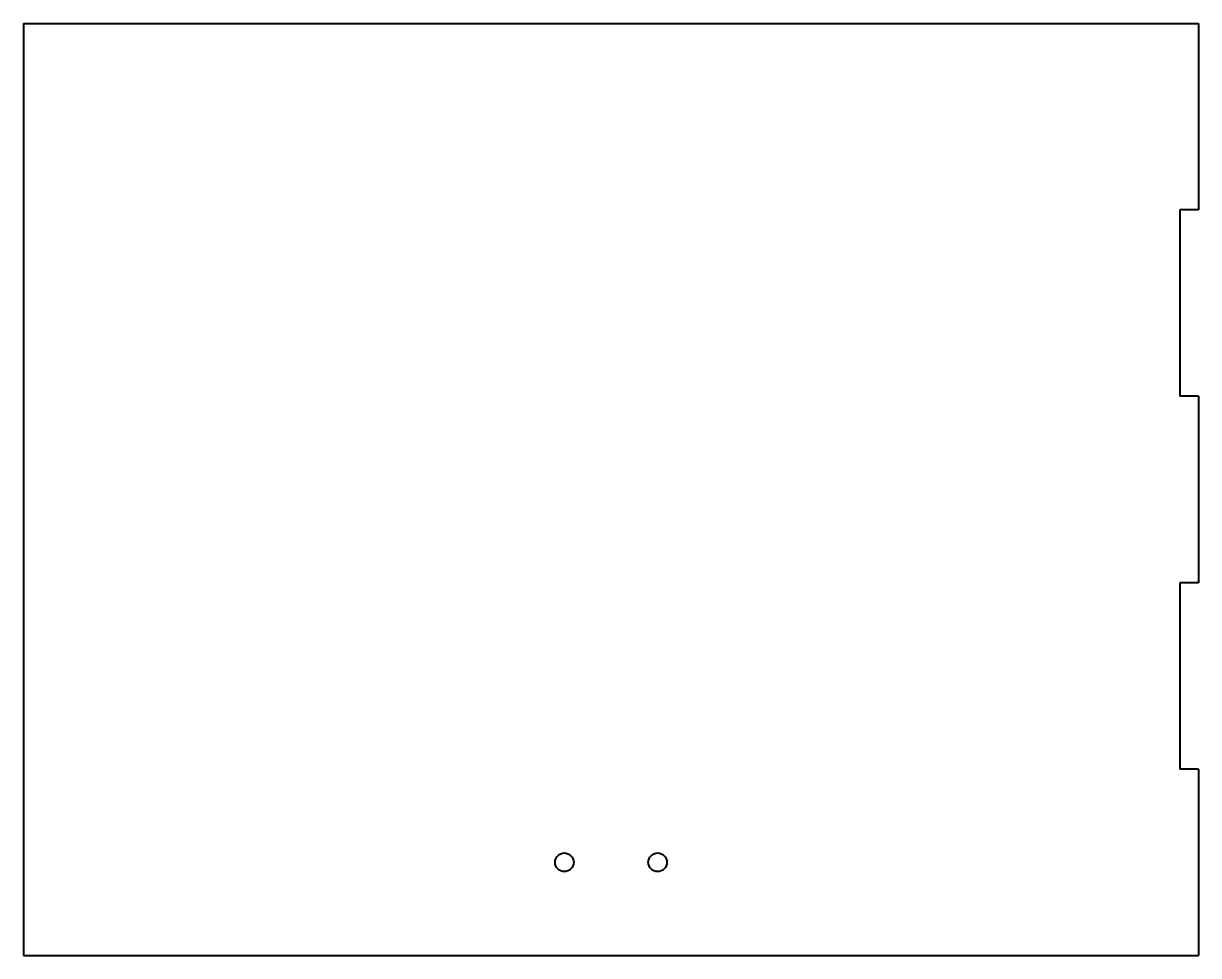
# Model space of a CAD drawing. Header units: inches. Extents: x 2.08 to 9.52, y -27.35 to -21.44.
import ezdxf

# ---------------------------------------------------------------- set-up
doc = ezdxf.new("R2010")
doc.units = ezdxf.units.IN
doc.header["$MEASUREMENT"] = 0
doc.layers.add('Visible', color=7, linetype='Continuous', lineweight=40)

msp = doc.modelspace()

# ---------------------------------------------------------------- linework, layer by layer
at = {"layer": 'Visible'}
for p, q in [((2.0787, -21.4429), (9.5197, -21.4429)), ((2.0787, -21.4429), (2.0787, -27.3484)), ((9.5197, -21.4429), (9.5197, -22.624)), ((9.4016, -22.624), (9.4016, -23.8051)), ((9.5197, -22.624), (9.4016, -22.624)), ((9.5197, -23.8051), (9.4016, -23.8051)), ((9.5197, -23.8051), (9.5197, -24.9862)), ((9.5197, -24.9862), (9.4016, -24.9862)), ((9.4016, -24.9862), (9.4016, -26.1673)), ((9.5197, -26.1673), (9.4016, -26.1673)), ((9.5197, -26.1673), (9.5197, -27.3484)), ((2.0787, -27.3484), (9.5197, -27.3484))]:
    msp.add_line(p, q, dxfattribs=at)
for centre in [(5.5039, -26.7579), (6.0945, -26.7579)]:
    msp.add_circle(centre, 0.0591, dxfattribs=at)

doc.saveas('drawing.dxf')
